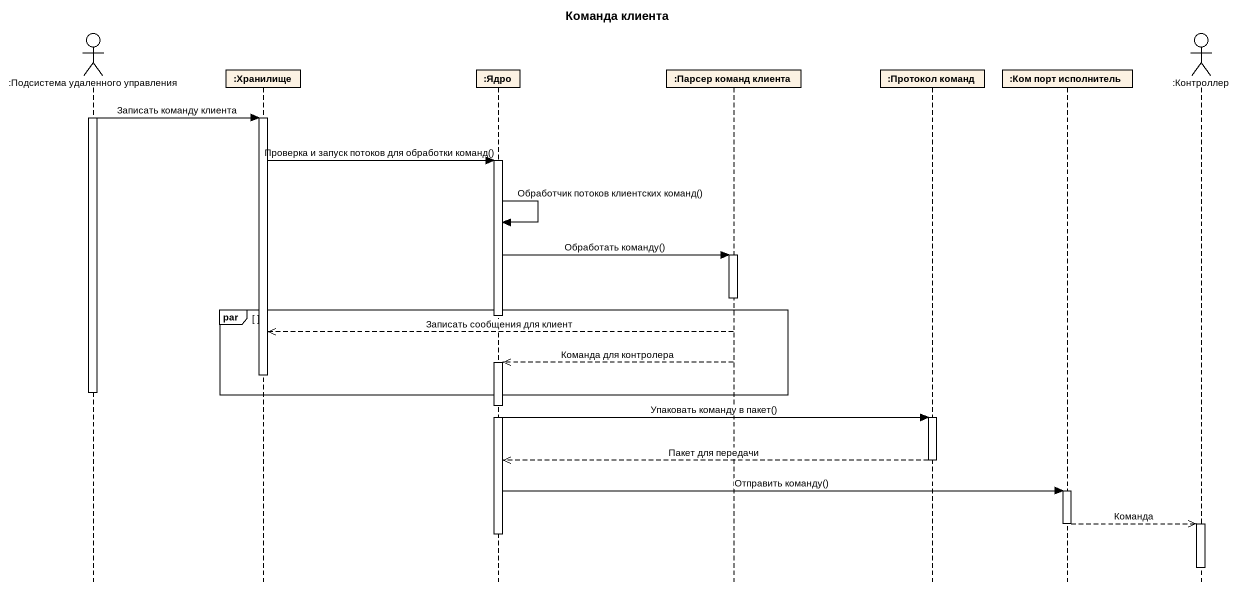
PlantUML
@startuml
title Команда клиента
hide footbox
actor ":Подсистема удаленного управления" as Подсистема_удаленного
participant ":Хранилище" as Хранилище
participant ":Ядро" as Ядро
participant ":Парсер команд клиента" as Парсер_команд_клиента
participant ":Протокол команд" as Протокол_команд
participant ":Ком порт исполнитель" as Ком_порт_исполнитель
actor ":Контроллер" as Контроллер

activate Подсистема_удаленного
Подсистема_удаленного -> Хранилище : Записать команду клиента
activate Хранилище
Хранилище -> Ядро : Проверка и запуск потоков для обработки команд()
activate Ядро
Ядро -> Ядро : Обработчик потоков клиентских команд()
Ядро -> Парсер_команд_клиента : Обработать команду()
activate Парсер_команд_клиента
deactivate Парсер_команд_клиента
par
  deactivate Ядро
  Парсер_команд_клиента -->> Хранилище : Записать сообщения для клиент
  Парсер_команд_клиента -->> Ядро : Команда для контролера
  activate Ядро
  deactivate Хранилище
  deactivate Подсистема_удаленного
end
Ядро -> Протокол_команд : Упаковать команду в пакет()
activate Протокол_команд
Протокол_команд -->> Ядро : Пакет для передачи
deactivate Протокол_команд
Ядро -> Ком_порт_исполнитель : Отправить команду()
activate Ком_порт_исполнитель
Ком_порт_исполнитель -->> Контроллер : Команда
deactivate Ком_порт_исполнитель
activate Контроллер
deactivate Ядро
deactivate Контроллер
@enduml
